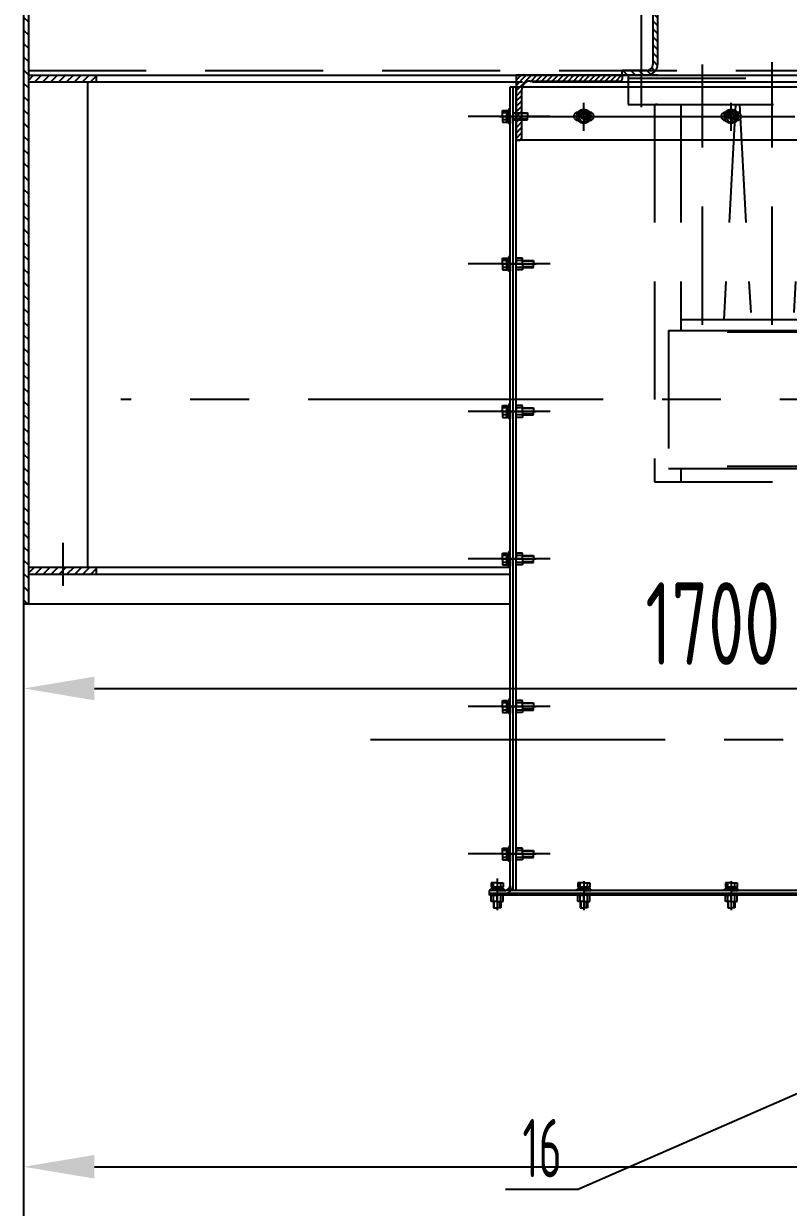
# Model space of a CAD drawing. Header units: millimetres. Extents: x 0 to 16800, y -458 to 11880.
# Drawn here: x 10032 to 11329, y 2157 to 4163 of the extents above; entities that cross this region are included whole.
import ezdxf
from ezdxf.enums import TextEntityAlignment as Align

# ---------------------------------------------------------------- set-up
doc = ezdxf.new("R2010")
doc.units = ezdxf.units.MM
doc.header["$LTSCALE"] = 400
doc.linetypes.add('F', pattern=[0.75, 0.5, -0.25])
doc.linetypes.add('G', pattern=[2, 1.25, -0.25, 0.25, -0.25])
for name, color, linetype in [('01', 7, 'Continuous'), ('02', 1, 'Continuous'), ('04', 2, 'F'), ('05', 4, 'G'), ('08', 1, 'Continuous'), ('11', 3, 'Continuous')]:
    doc.layers.add(name, color=color, linetype=linetype)
doc.styles.get("Standard").update_dxf_attribs({"font": 'isocp', "width": 0.707, "bigfont": 'intecad.shx'})
doc.dimstyles.new('INTE', dxfattribs={"dimscale": 40, "dimtxt": 3.5, "dimasz": 3, "dimexe": 3, "dimexo": 0, "dimgap": 1, "dimtad": 1, "dimdec": 3, "dimdsep": 46, "dimtxsty": 'Standard', "dimcen": 0, "dimclrd": 1, "dimclre": 1, "dimclrt": 3, "dimaunit": 1, "dimadec": 0, "dimazin": 0, "dimtfac": 1, "dimtmove": 0, "dimatfit": 0, "dimfxl": 1, "dimarcsym": 0})
pattern_1 = [(45, (-22052.766, 2942.855), (-6.735192, 6.735192), [])]

# ---------------------------------------------------------------- blocks, each defined once
blk = doc.blocks.new('*D45')
at = {"layer": '08', "color": 1, "lineweight": -2}
for p, q in [((10032.1, 3180.3), (10032.1, 2916.8)), ((11732.1, 3135.7), (11732.1, 2916.8)), ((10152.1, 3036.8), (11612.1, 3036.8))]:
    blk.add_line(p, q, dxfattribs=at)
at = {"layer": '08', "color": 1}
for points in [[(10152.1, 3056.8), (10152.1, 3016.8), (10032.1, 3036.8)], [(11612.1, 3056.8), (11612.1, 3016.8), (11732.1, 3036.8)]]:
    blk.add_solid(points, dxfattribs=at)
at = {"layer": 'DEFPOINTS', "color": 0}
for p in [(10032.1, 3180.3), (11732.1, 3135.7), (11732.1, 3036.8)]:
    blk.add_point(p, dxfattribs=at)
at = {"layer": '08', "color": 3, "insert": (11200.7, 3146.8), "char_height": 140, "attachment_point": 5}
blk.add_mtext('1700', dxfattribs=at)
blk = doc.blocks.new('*D46')
at = {"layer": '08', "color": 1, "lineweight": -2}
for p, q in [((13795.1, 3242.3), (13795.1, 2106.2)), ((10032.1, 3073), (10032.1, 2106.2)), ((10152.1, 2226.2), (13675.1, 2226.2))]:
    blk.add_line(p, q, dxfattribs=at)
at = {"layer": '08', "color": 1}
for points in [[(10152.1, 2246.2), (10152.1, 2206.2), (10032.1, 2226.2)], [(13675.1, 2246.2), (13675.1, 2206.2), (13795.1, 2226.2)]]:
    blk.add_solid(points, dxfattribs=at)
at = {"layer": 'DEFPOINTS', "color": 0}
for p in [(13795.1, 3242.3), (10032.1, 3073), (13795.1, 2226.2)]:
    blk.add_point(p, dxfattribs=at)
at = {"layer": '08', "color": 3, "insert": (11913.6, 2336.2), "char_height": 140, "attachment_point": 5}
blk.add_mtext('3763', dxfattribs=at)
blk = doc.blocks.new('rew')
at = {"layer": '02', "linetype": 'Continuous'}
h = blk.add_hatch(dxfattribs=at)
h.set_pattern_fill('LINE', color=1, scale=3, angle=-45, style=0)
h.set_pattern_definition([(315, (44667.814, 4208.05), (6.735192, 6.735192), [])])
h.paths.add_polyline_path([(35481.9, -16780.7), (35481.9, -16616.7, 0.414214), (35463.9, -16598.7), (35421.9, -16598.7), (35421.9, -16606.7), (35463.9, -16606.7, -0.414214), (35473.9, -16616.7), (35473.9, -16780.7, -0.414214), (35463.9, -16790.7), (35421.9, -16790.7), (35421.9, -16798.7), (35463.9, -16798.7, 0.414214)])
at = {"layer": '01'}
for p, q in [((35421.9, -16598.7), (35463.9, -16598.7)), ((35421.9, -16606.7), (35421.9, -16598.7)), ((35421.9, -16606.7), (35463.9, -16606.7)), ((35473.9, -16616.7), (35473.9, -16780.7)), ((35481.9, -16616.7), (35481.9, -16780.7)), ((35463.9, -16790.7), (35421.9, -16790.7)), ((35421.9, -16798.7), (35421.9, -16790.7)), ((35463.9, -16798.7), (35421.9, -16798.7))]:
    blk.add_line(p, q, dxfattribs=at)
for centre, radius, start, end in [((35463.9, -16616.7), 18, 0, 90), ((35463.9, -16616.7), 10, 0, 90), ((35463.9, -16780.7), 10, 270, 0), ((35463.9, -16780.7), 18, 270, 0)]:
    blk.add_arc(centre, radius, start, end, dxfattribs=at)
blk = doc.blocks.new('*U24')
at = {"layer": '01'}
for p, q in [((0, 180), (6.7, 180)), ((0, 180), (0, 0)), ((10, 24), (10, 176.7)), ((0, 0), (110, 0)), ((106.7, 10), (24, 10)), ((110, 0), (110, 6.7))]:
    blk.add_line(p, q, dxfattribs=at)
for centre, radius, start, end in [((6.7, 176.7), 3.3, 359.9541, 90), ((24, 24), 14, 180, 270), ((106.7, 6.7), 3.3, 0, 89.9785)]:
    blk.add_arc(centre, radius, start, end, dxfattribs=at)
blk = doc.blocks.new('RWWERWE')
at = {"layer": '04', "color": 2, "linetype": 'F'}
for p, q in [((21072.9, 7740.6), (21072.9, 8185.6)), ((21190.9, 8190.7), (21190.9, 7740.1)), ((21309, 7740.6), (21309, 8190)), ((21434, 7740.6), (21434, 8190)), ((21559, 7740.6), (21559, 8190)), ((21684, 7740.6), (21684, 8190)), ((21809, 7740.6), (21809, 8190)), ((21934, 7740.6), (21934, 8190)), ((20954.9, 7740.6), (20954.9, 8181.3)), ((22052, 7740.6), (22052, 8181.3)), ((20878.4, 8163.6), (20828.4, 8163.6)), ((20828.4, 8163.6), (20828.4, 8113.6)), ((20828.4, 8158.6), (22178.4, 8158.6)), ((20873.4, 8163.6), (22133.4, 8163.6)), ((22128.4, 8163.6), (22178.4, 8163.6)), ((22178.4, 8163.6), (22178.4, 8113.6)), ((20828.4, 8113.6), (22178.4, 8113.6)), ((20873.4, 8113.6), (20873.4, 7474.5)), ((20875.1, 8113.6), (21506.8, 8113.6)), ((20875.1, 8113.6), (21506.8, 8113.6)), ((20878.4, 8113.6), (20875.1, 8113.6)), ((20917.9, 8113.6), (20917.9, 7731)), ((21010.6, 8113.6), (20990.7, 7749.4)), ((21003.4, 8069.1), (21003.4, 8116.5)), ((21017.2, 8113.6), (21036.4, 7761)), ((21128.6, 8113.6), (21109.4, 7761)), ((21135.2, 8113.6), (21154.4, 7761)), ((21246.6, 8113.6), (21227.4, 7761)), ((21253.3, 8113.6), (21272.5, 7761)), ((21253.3, 8113.6), (21272.5, 7761)), ((21253.4, 8069.1), (21253.4, 8116.5)), ((21364.7, 8113.6), (21345.5, 7761)), ((21378.3, 8113.6), (21397.5, 7761)), ((21378.3, 8113.6), (21397.5, 7761)), ((21489.7, 8113.6), (21470.5, 7761)), ((21503.3, 8113.6), (21522.5, 7761)), ((21503.3, 8113.6), (21522.5, 7761)), ((21503.4, 8069.1), (21503.4, 8116.5)), ((21614.7, 8113.6), (21595.5, 7761)), ((21628.3, 8113.6), (21647.5, 7761)), ((21628.3, 8113.6), (21647.5, 7761)), ((21739.7, 8113.6), (21720.5, 7761)), ((21753.3, 8113.6), (21772.5, 7761)), ((21753.3, 8113.6), (21772.5, 7761)), ((21753.4, 8069.1), (21753.4, 8116.5)), ((21864.7, 8113.6), (21845.5, 7761)), ((21878.3, 8113.6), (21897.5, 7761)), ((21878.3, 8113.6), (21897.5, 7761)), ((21989.7, 8113.6), (21970.5, 7761)), ((21996.3, 8113.6), (22016.1, 7749.4)), ((22003.4, 8069.1), (22003.4, 8116.5)), ((22088.9, 8113.6), (22088.9, 7731)), ((22133.4, 8113.6), (22133.4, 7474.5)), ((20917.9, 7749.4), (21246.4, 7749.4)), ((22088.9, 7749.4), (21760.4, 7749.4)), ((20896.9, 7731), (20896.9, 7497)), ((22109.9, 7731), (22109.9, 7518.4)), ((22109.9, 7731), (22109.9, 7497)), ((20917.9, 7497), (20917.9, 7474.5)), ((22088.9, 7497), (22088.9, 7474.5)), ((20873.4, 7474.5), (21246.4, 7474.5)), ((21760.4, 7474.5), (22133.4, 7474.5))]:
    blk.add_line(p, q, dxfattribs=at)
at = {"layer": '04', "color": 2, "linetype": 'F', "ltscale": 1.25}
for p, q in [((21246.4, 7761), (21246.4, 7467)), ((21246.4, 7761), (21760.4, 7761)), ((21246.4, 7749), (21760.4, 7749)), ((21258.4, 7761), (21258.4, 7467)), ((21748.4, 7761), (21748.4, 7467)), ((21748.4, 7761), (21748.4, 7467)), ((21760.4, 7761), (21760.4, 7467)), ((21760.4, 7761), (21760.4, 7467)), ((20896.9, 7731), (21246.4, 7731)), ((21246.4, 7728), (20896.9, 7728)), ((21246.4, 7731), (21276.4, 7731)), ((21276.4, 7731), (21276.4, 7497)), ((21276.4, 7731), (22109.9, 7731)), ((21730.4, 7731), (21730.4, 7497)), ((21760.4, 7728), (22109.9, 7728)), ((21246.4, 7500), (20896.9, 7500)), ((20896.9, 7497), (21246.4, 7497)), ((21246.4, 7497), (21276.4, 7497)), ((21276.4, 7497), (22109.9, 7497)), ((21760.4, 7500), (22109.9, 7500)), ((21246.4, 7479), (21760.4, 7479)), ((21246.4, 7467), (21760.4, 7467)), ((21246.4, 7467), (21760.4, 7467))]:
    blk.add_line(p, q, dxfattribs=at)
at = {"layer": '04', "color": 2, "linetype": 'F'}
for centre in [(21003.4, 8093.6), (21253.4, 8093.6), (21503.4, 8093.6), (21753.4, 8093.6), (22003.4, 8093.6)]:
    blk.add_circle(centre, 4.76, dxfattribs=at)
for centre, start, end in [((21003.4, 8093.6), 270, 180), ((21253.4, 8093.6), 270, 180), ((21503.4, 8093.6), 270, 180), ((21753.4, 8093.6), 0, 270), ((22003.4, 8093.6), 0, 270)]:
    blk.add_arc(centre, 6, start, end, dxfattribs=at)
blk = doc.blocks.new('*U27')
at = {"layer": '01'}
for p, q in [((0, 10), (-9, 4.8)), ((-9, 4.8), (-9, 0)), ((-9, -4.8), (-9, 0)), ((9, 4.8), (0, 10)), ((9, 0), (9, 4.8)), ((9, 0), (9, -4.8)), ((0, -10), (-9, -4.8)), ((9, -4.8), (0, -10))]:
    blk.add_line(p, q, dxfattribs=at)
at = {"layer": '05'}
for p, q in [((-10.9, 0), (10.3, 0)), ((0, -11.8), (0, 11.4))]:
    blk.add_line(p, q, dxfattribs=at)
blk = doc.blocks.new('*U28')
at = {"layer": '01'}
for p, q in [((-10.8, 0), (-10.8, 10)), ((-10.8, 10), (0, 10)), ((-10.8, 6), (0, 6)), ((0, 10), (0, 0)), ((0, -10), (0, 0)), ((-10.8, 0), (-10.8, -10)), ((-10.8, -6), (0, -6)), ((-10.8, -10), (0, -10))]:
    blk.add_line(p, q, dxfattribs=at)
at = {"layer": '05'}
blk.add_line((-11.9, 0), (1.1, 0), dxfattribs=at)

msp = doc.modelspace()

# ---------------------------------------------------------------- hatches: boundary and pattern name
at = {"layer": '02'}
h = msp.add_hatch(dxfattribs=at)
h.set_pattern_fill('LINE', color=256, scale=5, angle=135, style=0)
h.set_pattern_definition([(135, (-22052.766, 2942.855), (-11.22532, -11.22532), [])])
h.paths.add_polyline_path([(10040.1213, 5454.2865), (10032.1213, 5454.2865), (10032.1213, 3516.2864), (10040.1213, 3516.2864)])
h.paths.add_polyline_path([(10040.1213, 3516.2864), (10032.1213, 3516.2864), (10032.1213, 3180.2865), (10040.1213, 3180.2865)])
h = msp.add_hatch(dxfattribs=at)
h.set_pattern_fill('LINE', color=256, scale=3, angle=45, style=0)
h.set_pattern_definition(pattern_1)
h.paths.add_polyline_path([(10155.1213, 4076.2865), (10040.1213, 4076.2865), (10040.1213, 4064.2865), (10155.1213, 4064.2865)])
at = {"layer": '02', "linetype": 'Continuous'}
h = msp.add_hatch(dxfattribs=at)
h.set_pattern_fill('LINE', color=1, scale=2, angle=45, style=0)
h.set_pattern_definition([(45, (-13678.5214, 3032.4666), (-4.490128, 4.490128), [])])
h.paths.add_polyline_path([(11047.1213, 4069.5865), (11047.1213, 4076.2865), (10867.1213, 4076.2865), (10867.1213, 3966.2865), (10873.8213, 3966.2865), (10877.1213, 3969.5852), (10877.1213, 4052.2865, -0.41421353), (10891.1213, 4066.2865), (11043.8187, 4066.2865)])
at = {"layer": '02'}
h = msp.add_hatch(dxfattribs=at)
h.set_pattern_fill('LINE', color=256, scale=3, angle=45, style=0)
h.set_pattern_definition(pattern_1)
h.paths.add_polyline_path([(10155.1213, 3242.2865), (10099.1213, 3242.2865), (10099.1213, 3230.2865), (10155.1213, 3230.2865)])
h.paths.add_polyline_path([(10099.1213, 3242.2865), (10040.1213, 3242.2865), (10040.1213, 3230.2865), (10099.1213, 3230.2865)])

# ---------------------------------------------------------------- linework, layer by layer
at = {"color": 7, "linetype": 'Continuous'}
for p, q in [((10040.1213, 5462.2865), (10040.1213, 3180.2865)), ((10032.1213, 5454.2865), (10032.1213, 3180.2865)), ((10040.1213, 4076.2865), (11632.1213, 4076.2865)), ((10155.1213, 4076.2865), (10155.1213, 4064.2865)), ((10140.1213, 4064.2865), (10140.1213, 3242.2865))]:
    msp.add_line(p, q, dxfattribs=at)
at = {"layer": '01', "color": 7, "linetype": 'Continuous'}
for p, q in [((10878.1213, 4064.2865), (10040.1213, 4064.2865)), ((10857.1213, 2694.2864), (10857.1213, 4056.2864)), ((10862.1213, 2694.2864), (10862.1213, 4056.2864)), ((10867.1213, 2694.2864), (10867.1213, 4056.2864)), ((12580.3324, 4064.2865), (10894.9102, 4064.2865)), ((11732.1213, 3966.2865), (10870.4713, 3966.2865)), ((10155.1213, 3242.2865), (10155.1213, 3230.2865)), ((10822.1213, 2686.2864), (10822.1213, 2694.2864))]:
    msp.add_line(p, q, dxfattribs=at)
at = {"layer": '01'}
for p, q in [((10857.1213, 4056.2864), (11732.1213, 4056.2864)), ((10844.0213, 4006.2865), (10844.0213, 4016.3015)), ((10844.0213, 4016.3015), (10851.5213, 4016.3015)), ((10851.5213, 4012.2865), (10844.0213, 4012.2865)), ((10851.5213, 4016.3015), (10851.5213, 4006.2865)), ((10851.5213, 4015.4865), (10854.6213, 4015.4865)), ((10851.5213, 4006.2865), (10851.5213, 4015.4865)), ((10854.6213, 4018.2865), (10854.6213, 4006.2865)), ((10857.1213, 4018.2865), (10854.6213, 4018.2865)), ((10854.6213, 4015.4865), (10854.6213, 4006.2865)), ((10857.1213, 4006.2865), (10857.1213, 4018.2865)), ((10972.1213, 4013.2865), (10972.3745, 4013.2865)), ((10991.8681, 4013.2865), (10992.1213, 4013.2865)), ((11222.1213, 4013.2865), (11222.3745, 4013.2865)), ((11241.8681, 4013.2865), (11242.1213, 4013.2865)), ((10844.0213, 4006.2865), (10844.0213, 3996.2715)), ((10851.5213, 4000.2865), (10844.0213, 4000.2865)), ((10844.0213, 3996.2715), (10851.5213, 3996.2715)), ((10851.5213, 4006.2865), (10851.5213, 3997.0865)), ((10851.5213, 3996.2715), (10851.5213, 4006.2865)), ((10851.5213, 3997.0865), (10854.6213, 3997.0865)), ((10854.6213, 3994.2865), (10854.6213, 4006.2865)), ((10854.6213, 3997.0865), (10854.6213, 4006.2865)), ((10857.1213, 3994.2865), (10854.6213, 3994.2865)), ((10857.1213, 4006.2865), (10857.1213, 3994.2865)), ((10972.1213, 3999.2865), (10972.3745, 3999.2865)), ((10991.8681, 3999.2865), (10992.1213, 3999.2865)), ((11222.1213, 3999.2865), (11222.3745, 3999.2865)), ((11241.8681, 3999.2865), (11242.1213, 3999.2865)), ((10844.0213, 3756.2865), (10844.0213, 3766.3015)), ((10844.0213, 3766.3015), (10851.5213, 3766.3015)), ((10851.5213, 3762.2865), (10844.0213, 3762.2865)), ((10844.0213, 3756.2865), (10844.0213, 3746.2715)), ((10851.5213, 3766.3015), (10851.5213, 3756.2865)), ((10851.5213, 3765.4865), (10854.6213, 3765.4865)), ((10851.5213, 3756.2865), (10851.5213, 3765.4865)), ((10851.5213, 3756.2865), (10851.5213, 3747.0865)), ((10851.5213, 3746.2715), (10851.5213, 3756.2865)), ((10854.6213, 3768.2865), (10854.6213, 3756.2865)), ((10857.1213, 3768.2865), (10854.6213, 3768.2865)), ((10854.6213, 3765.4865), (10854.6213, 3756.2865)), ((10854.6213, 3744.2865), (10854.6213, 3756.2865)), ((10854.6213, 3747.0865), (10854.6213, 3756.2865)), ((10857.1213, 3756.2865), (10857.1213, 3744.2865)), ((10851.5213, 3750.2865), (10844.0213, 3750.2865)), ((10844.0213, 3746.2715), (10851.5213, 3746.2715)), ((10851.5213, 3747.0865), (10854.6213, 3747.0865)), ((10857.1213, 3744.2865), (10854.6213, 3744.2865)), ((10844.0213, 3506.2865), (10844.0213, 3516.3015)), ((10844.0213, 3516.3015), (10851.5213, 3516.3015)), ((10851.5213, 3512.2865), (10844.0213, 3512.2865)), ((10851.5213, 3516.3015), (10851.5213, 3506.2865)), ((10851.5213, 3515.4865), (10854.6213, 3515.4865)), ((10851.5213, 3506.2865), (10851.5213, 3515.4865)), ((10854.6213, 3518.2865), (10854.6213, 3506.2865)), ((10857.1213, 3518.2865), (10854.6213, 3518.2865)), ((10854.6213, 3515.4865), (10854.6213, 3506.2865)), ((10844.0213, 3506.2865), (10844.0213, 3496.2715)), ((10851.5213, 3500.2865), (10844.0213, 3500.2865)), ((10844.0213, 3496.2715), (10851.5213, 3496.2715)), ((10851.5213, 3506.2865), (10851.5213, 3497.0865)), ((10851.5213, 3496.2715), (10851.5213, 3506.2865)), ((10851.5213, 3497.0865), (10854.6213, 3497.0865)), ((10854.6213, 3494.2865), (10854.6213, 3506.2865)), ((10854.6213, 3497.0865), (10854.6213, 3506.2865)), ((10857.1213, 3494.2865), (10854.6213, 3494.2865)), ((10857.1213, 3506.2865), (10857.1213, 3494.2865)), ((10844.0213, 3256.2865), (10844.0213, 3266.3015)), ((10844.0213, 3266.3015), (10851.5213, 3266.3015)), ((10851.5213, 3262.2865), (10844.0213, 3262.2865)), ((10844.0213, 3256.2865), (10844.0213, 3246.2715)), ((10851.5213, 3250.2865), (10844.0213, 3250.2865)), ((10851.5213, 3266.3015), (10851.5213, 3256.2865)), ((10851.5213, 3265.4865), (10854.6213, 3265.4865)), ((10851.5213, 3256.2865), (10851.5213, 3265.4865)), ((10851.5213, 3256.2865), (10851.5213, 3247.0865)), ((10851.5213, 3246.2715), (10851.5213, 3256.2865)), ((10854.6213, 3268.2865), (10854.6213, 3256.2865)), ((10857.1213, 3268.2865), (10854.6213, 3268.2865)), ((10854.6213, 3265.4865), (10854.6213, 3256.2865)), ((10854.6213, 3244.2865), (10854.6213, 3256.2865)), ((10854.6213, 3247.0865), (10854.6213, 3256.2865)), ((10857.1213, 3256.2865), (10857.1213, 3244.2865)), ((10040.1213, 3242.2865), (10857.1213, 3242.2865)), ((10040.1213, 3230.2865), (10857.1213, 3230.2865)), ((10844.0213, 3246.2715), (10851.5213, 3246.2715)), ((10851.5213, 3247.0865), (10854.6213, 3247.0865)), ((10857.1213, 3244.2865), (10854.6213, 3244.2865)), ((10032.1213, 3180.2865), (10857.1213, 3180.2865)), ((10844.0213, 3006.2865), (10844.0213, 3016.3015)), ((10844.0213, 3016.3015), (10851.5213, 3016.3015)), ((10851.5213, 3012.2865), (10844.0213, 3012.2865)), ((10851.5213, 3016.3015), (10851.5213, 3006.2865)), ((10851.5213, 3015.4865), (10854.6213, 3015.4865)), ((10851.5213, 3006.2865), (10851.5213, 3015.4865)), ((10854.6213, 3018.2865), (10854.6213, 3006.2865)), ((10857.1213, 3018.2865), (10854.6213, 3018.2865)), ((10854.6213, 3015.4865), (10854.6213, 3006.2865)), ((10844.0213, 3006.2865), (10844.0213, 2996.2715)), ((10851.5213, 3000.2865), (10844.0213, 3000.2865)), ((10844.0213, 2996.2715), (10851.5213, 2996.2715)), ((10851.5213, 3006.2865), (10851.5213, 2997.0865)), ((10851.5213, 2996.2715), (10851.5213, 3006.2865)), ((10851.5213, 2997.0865), (10854.6213, 2997.0865)), ((10854.6213, 2994.2865), (10854.6213, 3006.2865)), ((10854.6213, 2997.0865), (10854.6213, 3006.2865)), ((10857.1213, 2994.2865), (10854.6213, 2994.2865)), ((10857.1213, 3006.2865), (10857.1213, 2994.2865)), ((10854.6213, 2768.2865), (10854.6213, 2756.2865)), ((10857.1213, 2768.2865), (10854.6213, 2768.2865)), ((10844.0213, 2756.2865), (10844.0213, 2766.3015)), ((10844.0213, 2766.3015), (10851.5213, 2766.3015)), ((10851.5213, 2762.2865), (10844.0213, 2762.2865)), ((10844.0213, 2756.2865), (10844.0213, 2746.2715)), ((10851.5213, 2750.2865), (10844.0213, 2750.2865)), ((10851.5213, 2766.3015), (10851.5213, 2756.2865)), ((10851.5213, 2765.4865), (10854.6213, 2765.4865)), ((10851.5213, 2756.2865), (10851.5213, 2765.4865)), ((10851.5213, 2756.2865), (10851.5213, 2747.0865)), ((10851.5213, 2746.2715), (10851.5213, 2756.2865)), ((10854.6213, 2765.4865), (10854.6213, 2756.2865)), ((10854.6213, 2744.2865), (10854.6213, 2756.2865)), ((10854.6213, 2747.0865), (10854.6213, 2756.2865)), ((10857.1213, 2756.2865), (10857.1213, 2744.2865)), ((10844.0213, 2746.2715), (10851.5213, 2746.2715)), ((10851.5213, 2747.0865), (10854.6213, 2747.0865)), ((10857.1213, 2744.2865), (10854.6213, 2744.2865)), ((11732.1213, 2694.2864), (10822.1213, 2694.2864)), ((11732.1213, 2689.2864), (10822.1213, 2689.2864)), ((10823.1213, 2696.7864), (10835.1213, 2696.7864)), ((10823.1213, 2694.2864), (10823.1213, 2696.7864)), ((10835.1213, 2694.2864), (10823.1213, 2694.2864)), ((10835.1213, 2707.3864), (10825.1063, 2707.3864)), ((10825.1063, 2707.3864), (10825.1063, 2699.8864)), ((10825.1063, 2699.8864), (10835.1213, 2699.8864)), ((10825.9213, 2699.8864), (10825.9213, 2696.7864)), ((10835.1213, 2699.8864), (10825.9213, 2699.8864)), ((10825.9213, 2696.7864), (10835.1213, 2696.7864)), ((10829.1213, 2699.8864), (10829.1213, 2707.3864)), ((10835.1213, 2707.3864), (10845.1363, 2707.3864)), ((10835.1213, 2699.8864), (10844.3213, 2699.8864)), ((10845.1363, 2699.8864), (10835.1213, 2699.8864)), ((10847.1213, 2696.7864), (10835.1213, 2696.7864)), ((10844.3213, 2696.7864), (10835.1213, 2696.7864)), ((10835.1213, 2694.2864), (10847.1213, 2694.2864)), ((10841.1213, 2699.8864), (10841.1213, 2707.3864)), ((10844.3213, 2699.8864), (10844.3213, 2696.7864)), ((10845.1363, 2707.3864), (10845.1363, 2699.8864)), ((10847.1213, 2694.2864), (10847.1213, 2696.7864)), ((10970.1213, 2696.7864), (10982.1213, 2696.7864)), ((10970.1213, 2694.2864), (10970.1213, 2696.7864)), ((10982.1213, 2694.2864), (10970.1213, 2694.2864)), ((10982.1213, 2707.3864), (10972.1063, 2707.3864)), ((10972.1063, 2707.3864), (10972.1063, 2699.8864)), ((10972.1063, 2699.8864), (10982.1213, 2699.8864)), ((10972.9213, 2699.8864), (10972.9213, 2696.7864)), ((10982.1213, 2699.8864), (10972.9213, 2699.8864)), ((10972.9213, 2696.7864), (10982.1213, 2696.7864)), ((10976.1213, 2699.8864), (10976.1213, 2707.3864)), ((10982.1213, 2707.3864), (10992.1363, 2707.3864)), ((10982.1213, 2699.8864), (10991.3213, 2699.8864)), ((10992.1363, 2699.8864), (10982.1213, 2699.8864)), ((10994.1213, 2696.7864), (10982.1213, 2696.7864)), ((10991.3213, 2696.7864), (10982.1213, 2696.7864)), ((10982.1213, 2694.2864), (10994.1213, 2694.2864)), ((10988.1213, 2699.8864), (10988.1213, 2707.3864)), ((10991.3213, 2699.8864), (10991.3213, 2696.7864)), ((10992.1363, 2707.3864), (10992.1363, 2699.8864)), ((10994.1213, 2694.2864), (10994.1213, 2696.7864)), ((11220.1213, 2696.7864), (11232.1213, 2696.7864)), ((11220.1213, 2694.2864), (11220.1213, 2696.7864)), ((11232.1213, 2694.2864), (11220.1213, 2694.2864)), ((11232.1213, 2707.3864), (11222.1063, 2707.3864)), ((11222.1063, 2707.3864), (11222.1063, 2699.8864)), ((11222.1063, 2699.8864), (11232.1213, 2699.8864)), ((11222.9213, 2699.8864), (11222.9213, 2696.7864)), ((11232.1213, 2699.8864), (11222.9213, 2699.8864)), ((11222.9213, 2696.7864), (11232.1213, 2696.7864)), ((11226.1213, 2699.8864), (11226.1213, 2707.3864)), ((11232.1213, 2707.3864), (11242.1363, 2707.3864)), ((11232.1213, 2699.8864), (11241.3213, 2699.8864)), ((11242.1363, 2699.8864), (11232.1213, 2699.8864)), ((11244.1213, 2696.7864), (11232.1213, 2696.7864)), ((11241.3213, 2696.7864), (11232.1213, 2696.7864)), ((11232.1213, 2694.2864), (11244.1213, 2694.2864)), ((11238.1213, 2699.8864), (11238.1213, 2707.3864)), ((11241.3213, 2699.8864), (11241.3213, 2696.7864)), ((11242.1363, 2707.3864), (11242.1363, 2699.8864)), ((11244.1213, 2694.2864), (11244.1213, 2696.7864)), ((11732.1213, 2686.2864), (10822.1213, 2686.2864)), ((10829.1213, 2675.4864), (10829.1213, 2664.8864)), ((10841.1213, 2675.4864), (10841.1213, 2664.8864)), ((10976.1213, 2675.4864), (10976.1213, 2664.8864)), ((10988.1213, 2675.4864), (10988.1213, 2664.8864)), ((11226.1213, 2675.4864), (11226.1213, 2664.8864)), ((11238.1213, 2675.4864), (11238.1213, 2664.8864)), ((10829.1213, 2664.8864), (10835.1213, 2664.8864)), ((10841.1213, 2664.8864), (10835.1213, 2664.8864)), ((10976.1213, 2664.8864), (10982.1213, 2664.8864)), ((10988.1213, 2664.8864), (10982.1213, 2664.8864)), ((11226.1213, 2664.8864), (11232.1213, 2664.8864)), ((11238.1213, 2664.8864), (11232.1213, 2664.8864))]:
    msp.add_line(p, q, dxfattribs=at)
for centre in [(10982.1213, 4006.2865), (11232.1213, 4006.2865)]:
    msp.add_circle(centre, 12, dxfattribs=at)
at = {"layer": '01', "color": 7, "linetype": 'Continuous'}
for centre in [(10982.1213, 4006.2865), (11232.1213, 4006.2865)]:
    msp.add_circle(centre, 4.7631, dxfattribs=at)
for centre, radius, start, end in [((10972.1213, 4006.2865), 7, 90, 270), ((10992.1213, 4006.2865), 7, 270, 90), ((11222.1213, 4006.2865), 7, 90, 270), ((11242.1213, 4006.2865), 7, 270, 90), ((10847.151, 2704.2864), 10, 270, 0.0000054)]:
    msp.add_arc(centre, radius, start, end, dxfattribs=at)
at = {"layer": '02'}
for p, q in [((12306.284, 2770.7587), (10973.4502, 2188.2696)), ((10830.3213, 2664.8864), (10830.3213, 2675.4864)), ((10839.9213, 2664.8864), (10839.9213, 2675.4864)), ((10977.3213, 2664.8864), (10977.3213, 2675.4864)), ((10986.9213, 2664.8864), (10986.9213, 2675.4864)), ((11227.3213, 2664.8864), (11227.3213, 2675.4864)), ((11236.9213, 2664.8864), (11236.9213, 2675.4864)), ((10849.4502, 2188.2696), (10973.4502, 2188.2696))]:
    msp.add_line(p, q, dxfattribs=at)
at = {"layer": '02', "color": 1, "linetype": 'Continuous'}
for centre in [(10982.1213, 4006.2865), (11232.1213, 4006.2865)]:
    msp.add_arc(centre, 6, 270, 180, dxfattribs=at)
at = {"layer": '04', "color": 2, "linetype": 'F'}
for p, q in [((10040.1213, 4084.2865), (11732.1213, 4084.2865)), ((10862.1213, 4012.2865), (10886.5213, 4012.2865)), ((10886.5213, 4012.2865), (10886.5213, 4006.2865)), ((10886.5213, 4011.0865), (10862.1213, 4011.0865)), ((10886.5213, 4001.4865), (10862.1213, 4001.4865)), ((10862.1213, 4000.2865), (10886.5213, 4000.2865)), ((10886.5213, 4000.2865), (10886.5213, 4006.2865)), ((10878.973, 3756.2865), (10866.0696, 3756.2865)), ((10867.1213, 3766.3015), (10867.1213, 3756.2865)), ((10877.9213, 3766.3015), (10867.1213, 3766.3015)), ((10877.9213, 3762.2865), (10867.1213, 3762.2865)), ((10867.1213, 3746.2715), (10867.1213, 3756.2865)), ((10877.9213, 3756.2865), (10877.9213, 3766.3015)), ((10877.9213, 3762.2862), (10896.5213, 3762.2862)), ((10896.5213, 3761.0862), (10877.9213, 3761.0862)), ((10877.9213, 3756.2865), (10877.9213, 3746.2715)), ((10896.5213, 3751.4862), (10877.9213, 3751.4862)), ((10896.5213, 3762.2862), (10896.5213, 3756.2862)), ((10896.5213, 3750.2862), (10896.5213, 3756.2862)), ((10877.9213, 3750.2865), (10867.1213, 3750.2865)), ((10877.9213, 3746.2715), (10867.1213, 3746.2715)), ((10877.9213, 3750.2862), (10896.5213, 3750.2862)), ((10867.1213, 3516.3015), (10867.1213, 3506.2865)), ((10877.9213, 3516.3015), (10867.1213, 3516.3015)), ((10877.9213, 3512.2865), (10867.1213, 3512.2865)), ((10877.9213, 3506.2865), (10877.9213, 3516.3015)), ((10877.9213, 3512.2862), (10896.5213, 3512.2862)), ((10896.5213, 3511.0862), (10877.9213, 3511.0862)), ((10896.5213, 3512.2862), (10896.5213, 3506.2862)), ((10878.973, 3506.2865), (10866.0696, 3506.2865)), ((10867.1213, 3496.2715), (10867.1213, 3506.2865)), ((10877.9213, 3500.2865), (10867.1213, 3500.2865)), ((10877.9213, 3496.2715), (10867.1213, 3496.2715)), ((10877.9213, 3506.2865), (10877.9213, 3496.2715)), ((10896.5213, 3501.4862), (10877.9213, 3501.4862)), ((10877.9213, 3500.2862), (10896.5213, 3500.2862)), ((10896.5213, 3500.2862), (10896.5213, 3506.2862)), ((10878.973, 3256.2865), (10866.0696, 3256.2865)), ((10867.1213, 3266.3015), (10867.1213, 3256.2865)), ((10877.9213, 3266.3015), (10867.1213, 3266.3015)), ((10877.9213, 3262.2865), (10867.1213, 3262.2865)), ((10867.1213, 3246.2715), (10867.1213, 3256.2865)), ((10877.9213, 3250.2865), (10867.1213, 3250.2865)), ((10877.9213, 3256.2865), (10877.9213, 3266.3015)), ((10877.9213, 3262.2862), (10896.5213, 3262.2862)), ((10896.5213, 3261.0862), (10877.9213, 3261.0862)), ((10877.9213, 3256.2865), (10877.9213, 3246.2715)), ((10896.5213, 3251.4862), (10877.9213, 3251.4862)), ((10877.9213, 3250.2862), (10896.5213, 3250.2862)), ((10896.5213, 3262.2862), (10896.5213, 3256.2862)), ((10896.5213, 3250.2862), (10896.5213, 3256.2862)), ((10877.9213, 3246.2715), (10867.1213, 3246.2715)), ((10867.1213, 3016.3015), (10867.1213, 3006.2865)), ((10877.9213, 3016.3015), (10867.1213, 3016.3015)), ((10877.9213, 3012.2865), (10867.1213, 3012.2865)), ((10877.9213, 3006.2865), (10877.9213, 3016.3015)), ((10877.9213, 3012.2862), (10896.5213, 3012.2862)), ((10896.5213, 3011.0862), (10877.9213, 3011.0862)), ((10896.5213, 3012.2862), (10896.5213, 3006.2862)), ((10878.973, 3006.2865), (10866.0696, 3006.2865)), ((10867.1213, 2996.2715), (10867.1213, 3006.2865)), ((10877.9213, 3000.2865), (10867.1213, 3000.2865)), ((10877.9213, 2996.2715), (10867.1213, 2996.2715)), ((10877.9213, 3006.2865), (10877.9213, 2996.2715)), ((10896.5213, 3001.4862), (10877.9213, 3001.4862)), ((10877.9213, 3000.2862), (10896.5213, 3000.2862)), ((10896.5213, 3000.2862), (10896.5213, 3006.2862)), ((10878.973, 2756.2865), (10866.0696, 2756.2865)), ((10867.1213, 2766.3015), (10867.1213, 2756.2865)), ((10877.9213, 2766.3015), (10867.1213, 2766.3015)), ((10877.9213, 2762.2865), (10867.1213, 2762.2865)), ((10867.1213, 2746.2715), (10867.1213, 2756.2865)), ((10877.9213, 2750.2865), (10867.1213, 2750.2865)), ((10877.9213, 2756.2865), (10877.9213, 2766.3015)), ((10877.9213, 2762.2862), (10896.5213, 2762.2862)), ((10896.5213, 2761.0862), (10877.9213, 2761.0862)), ((10877.9213, 2756.2865), (10877.9213, 2746.2715)), ((10896.5213, 2751.4862), (10877.9213, 2751.4862)), ((10877.9213, 2750.2862), (10896.5213, 2750.2862)), ((10896.5213, 2762.2862), (10896.5213, 2756.2862)), ((10896.5213, 2750.2862), (10896.5213, 2756.2862)), ((10877.9213, 2746.2715), (10867.1213, 2746.2715))]:
    msp.add_line(p, q, dxfattribs=at)
msp.add_arc((10847.151, 2704.2864), 15, 270, 0.0000054, dxfattribs=at)
at = {"layer": '05'}
for p, q in [((11079.6213, 4307.9475), (11079.6213, 4022.069)), ((10982.1213, 3981.8046), (10982.1213, 4029.2222)), ((10982.1213, 3992.4971), (10982.1213, 4025.9562)), ((11232.1213, 3981.8046), (11232.1213, 4029.2222)), ((11232.1213, 3992.4971), (11232.1213, 4025.9562)), ((10925.2342, 4006.2865), (10785.9875, 4006.2865)), ((10839.7615, 4006.2865), (12632.9765, 4006.2865)), ((10839.7615, 4006.2865), (12632.9765, 4006.2865)), ((10840.9563, 4006.2865), (10890.0702, 4006.2865)), ((10959.7595, 4006.2865), (11012.3064, 4006.2865)), ((11209.7595, 4006.2865), (11262.3064, 4006.2865)), ((10925.2342, 3756.2865), (10785.9875, 3756.2865)), ((10842.5196, 3756.2865), (10901.0343, 3756.2865)), ((12614.7097, 3526.2864), (10196.7467, 3526.2864)), ((10925.2342, 3506.2865), (10785.9875, 3506.2865)), ((10842.5196, 3506.2865), (10901.0343, 3506.2865)), ((10099.1213, 3210.7254), (10099.1213, 3283.6835)), ((10925.2342, 3256.2865), (10785.9875, 3256.2865)), ((10842.5196, 3256.2865), (10901.0343, 3256.2865)), ((10925.2342, 3006.2865), (10785.9875, 3006.2865)), ((10842.5196, 3006.2865), (10901.0343, 3006.2865)), ((10620.1963, 2950.2865), (14692.5884, 2950.2865)), ((10925.2342, 2756.2865), (10785.9875, 2756.2865)), ((10842.5196, 2756.2865), (10901.0343, 2756.2865)), ((10982.1213, 2710.4514), (10982.1213, 2661.3376)), ((11232.1213, 2710.4514), (11232.1213, 2661.3376))]:
    msp.add_line(p, q, dxfattribs=at)
at = {"layer": '05', "color": 4, "linetype": 'G'}
msp.add_line((10835.1213, 2714.5604), (10835.1213, 2661.0281), dxfattribs=at)

# ---------------------------------------------------------------- block references
at = {"layer": '01'}
for name, p in [('rew', (-24374.7385, 20874.984)), ('RWWERWE', (-9771.2866, -4087.2755))]:
    msp.add_blockref(name, p, dxfattribs=at)
for name, p, rotation in [('*U24', (10867.1213, 4076.2865), 270), ('*U27', (10982.1213, 4006.2865), 90), ('*U27', (11232.1213, 4006.2865), 90), ('*U28', (10835.1213, 2686.2864), 90), ('*U28', (10982.1213, 2686.2864), 90), ('*U28', (11232.1213, 2686.2864), 90)]:
    msp.add_blockref(name, p, dxfattribs=dict(at, rotation=rotation))

# ---------------------------------------------------------------- texts
at = {"layer": '11', "width": 0.610556}
msp.add_text('16', height=98.99495, dxfattribs=at).set_placement((10878.219, 2208.2696), (10944.6814, 2208.2696), align=Align.FIT)

# ---------------------------------------------------------------- dimensions: what is measured, and where the dimension line sits
at = {"layer": '08'}
dim = msp.add_linear_dim(base=(13795.1213, 2226.1524), p1=(10032.1213, 3073.0363), p2=(13795.1213, 3242.2865), dimstyle='INTE', dxfattribs=at)
dim.commit()
dim.dimension.update_dxf_attribs({"geometry": '*D46', "text_midpoint": (11913.6213, 2336.1524)})
dim = msp.add_linear_dim(base=(11732.1213, 3036.761), p1=(10032.1213, 3180.2865), p2=(11732.1213, 3135.6936), dimstyle='INTE', dxfattribs=at)
dim.commit()
dim.dimension.update_dxf_attribs({"geometry": '*D45', "text_midpoint": (11200.7481, 3036.761), "dimtype": 160})

doc.saveas('drawing.dxf')
